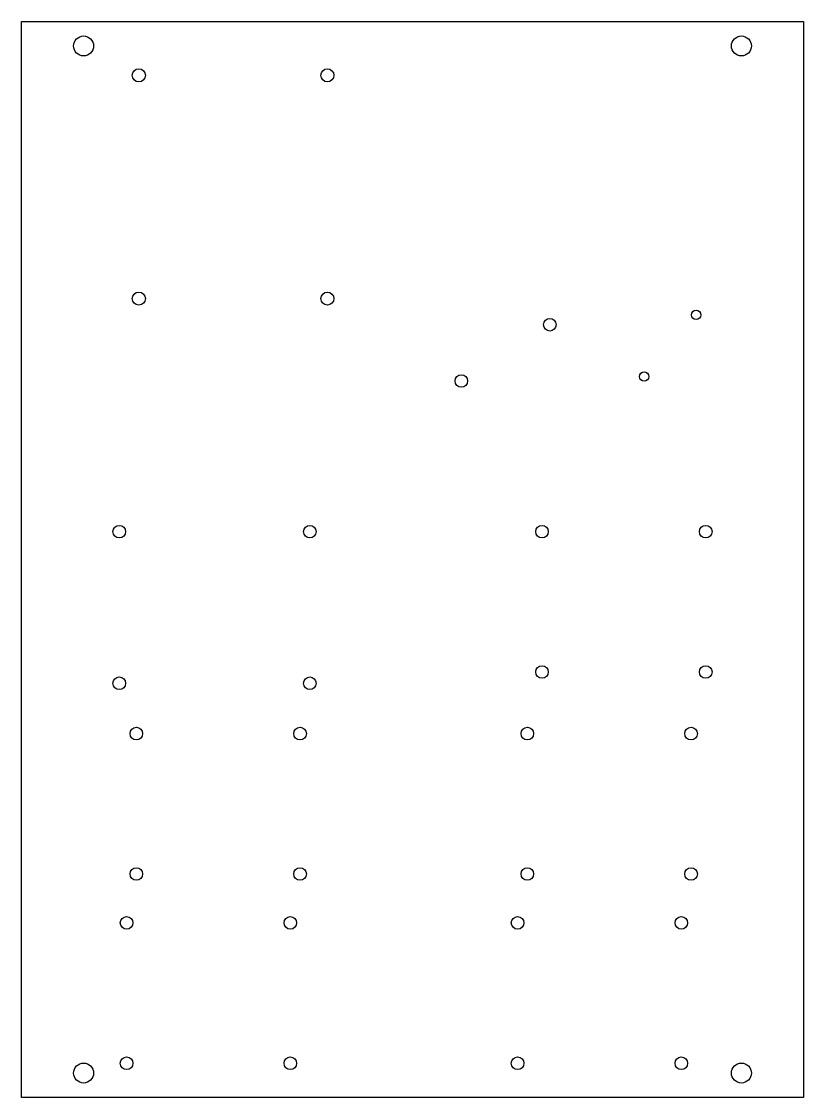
# Model space of a CAD drawing. Header units: inches. Extents: x -4 to 4, y -5.5 to 5.5.
import ezdxf

# ---------------------------------------------------------------- set-up
doc = ezdxf.new("R2010")
doc.units = ezdxf.units.IN
doc.header["$MEASUREMENT"] = 0

msp = doc.modelspace()

# ---------------------------------------------------------------- linework, layer by layer
at = {"color": 7, "linetype": 'Continuous', "lineweight": 25}
for p, q in [((-4, 5.5), (4, 5.5)), ((-4, -5.5), (-4, 5.5)), ((4, 5.5), (4, -5.5)), ((4, -5.5), (-4, -5.5))]:
    msp.add_line(p, q, dxfattribs=at)
for centre, radius in [((-3.365, 5.25), 0.102), ((3.365, 5.25), 0.102), ((-2.8, 4.95), 0.0669), ((-0.871, 4.95), 0.0669), ((-2.8, 2.667), 0.0669), ((-0.871, 2.667), 0.0669), ((2.901, 2.5), 0.048), ((1.405, 2.4), 0.0642), ((0.5, 1.825), 0.0642), ((2.37, 1.87), 0.048), ((-3, 0.285), 0.0642), ((-1.05, 0.285), 0.0642), ((1.325, 0.285), 0.0642), ((3, 0.285), 0.0642), ((1.325, -1.15), 0.0642), ((3, -1.15), 0.0642), ((-3, -1.265), 0.0642), ((-1.05, -1.265), 0.0642), ((-2.825, -1.78), 0.0642), ((-1.15, -1.78), 0.0642), ((1.175, -1.78), 0.0642), ((2.85, -1.78), 0.0642), ((-2.825, -3.215), 0.0642), ((-1.15, -3.215), 0.0642), ((1.175, -3.215), 0.0642), ((2.85, -3.215), 0.0642), ((-2.925, -3.715), 0.0642), ((-1.25, -3.715), 0.0642), ((1.075, -3.715), 0.0642), ((2.75, -3.715), 0.0642), ((-3.365, -5.25), 0.102), ((-2.925, -5.15), 0.0642), ((-1.25, -5.15), 0.0642), ((1.075, -5.15), 0.0642), ((2.75, -5.15), 0.0642), ((3.365, -5.25), 0.102)]:
    msp.add_circle(centre, radius, dxfattribs=at)

doc.saveas('drawing.dxf')
